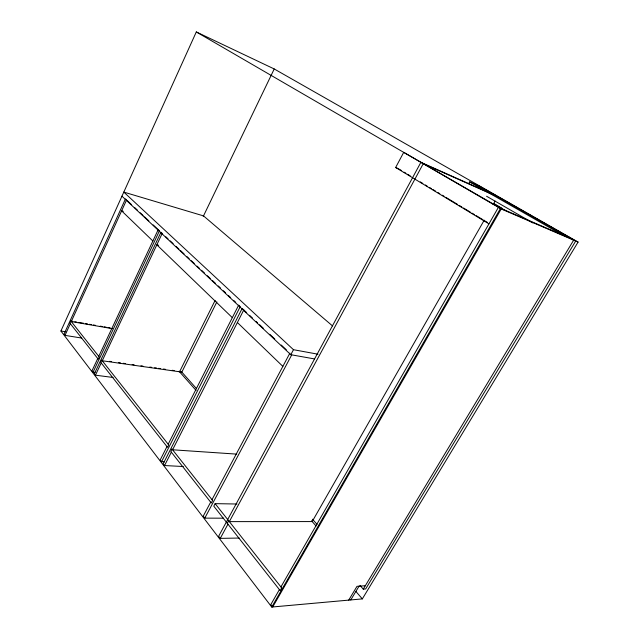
<?xml version="1.0" encoding="UTF-8"?>
<svg xmlns="http://www.w3.org/2000/svg" width="639" height="639" viewBox="0 0 639 639"><rect width="100%" height="100%" fill="white"/><g stroke="black" fill="none" stroke-linecap="round" stroke-linejoin="round"><path stroke-width="0.96" d="M60.913 331.01L196.301 31.95L274.227 68.964L578.087 242.069L362.329 598.895L271.743 607.05L60.913 331.01L65.785 331.801M70.897 321.074L69.939 323.174L98.174 359.086L99.205 356.897L70.897 321.074L72.854 321.409M81.696 338.055L65.002 335.379L70.33 323.661M97.743 358.543L92.032 370.724L93.094 372.114L95.051 372.369M98.773 356.354L158.2 229.641M93.094 372.114L159.446 230.807L153.168 224.92M113.095 377.465L95.451 375.189L101.21 362.952M203.234 216.477L274.227 68.964M179.567 371.786L215.143 300.378M216.885 301.888L181.835 372.106L102.248 360.755L162.21 233.403L160.948 232.221L94.372 373.783L95.451 375.189M166.971 446.597L160.237 459.896L161.579 461.654L164.535 461.813M168.185 444.217L238.666 305.107L239.729 306.105M161.579 461.654L240.256 306.6M183.289 466.526L164.558 465.543L171.356 452.18M243.794 309.915L172.578 449.784L236.702 454.121M210.662 502.174L203.242 516.128L204.784 518.133L223.626 518.189M211.996 499.666L289.89 353.151M121.953 196.181L290.809 354.709L293.477 349.701L317.998 354.206M204.784 518.133L291.727 354.877M215.135 503.644L213.793 506.16L280.154 590.572L281.695 587.896L215.135 503.644L236.981 504.019M488.947 223.866L395.645 167.498L403.728 152.346L500.944 208.434M227.3 523.341L228.682 520.785M495.249 195.446L420.893 162.314L218.65 536.265L220.263 538.373L227.955 524.172M468.683 183.633L469.649 181.899L480.448 186.748L575.707 241.039L365.676 588.95L363.264 589.142L359.981 585.396M484.226 220.159L312.183 521.576L229.337 521.624L423.266 163.688L497.573 196.772M493.124 204.568L495.105 201.101M279.395 589.605L270.856 604.518L272.725 606.962L501.216 208.969L196.301 31.95M280.928 586.929L498.412 207.34L570.939 238.611M271.743 607.05L500.369 208.602L578.087 242.069M348.718 600.117L356.985 586.346L365.324 585.715M350.779 599.933L359.038 586.195M363.264 589.142L573.654 240.16L478.315 185.789M220.263 538.373L239.226 538.046M109.636 361.323L111.593 361.602M118.439 362.577L120.396 362.856M123.335 363.279L125.292 363.559M132.137 364.542L134.094 364.821M140.947 365.804L142.904 366.083M149.75 367.058L151.707 367.337M154.646 367.76L156.603 368.04M158.56 368.32L160.517 368.599M163.448 369.022L165.405 369.302M172.258 370.285L174.207 370.564M74.811 321.744L76.76 322.088M78.717 322.423L83.613 323.27M85.57 323.614L87.527 323.949M89.476 324.285L91.433 324.628M93.39 324.963L95.347 325.307M100.243 326.154L102.192 326.489M104.149 326.825L106.106 327.168M108.063 327.503L110.02 327.847M112.384 328.662L71.28 321.561L126.57 199.975L125.452 198.929L64.044 334.133L65.002 335.379M290.809 354.709L314.38 358.902M158.56 245.264L156.835 244.817L232.316 317.631M123.303 211.325L121.626 210.854L152.873 240.999M395.645 167.498L398.233 168.6M567.168 236.454L569.221 237.349M469.649 181.899L562.584 235.008M486.583 196.245L532.894 222.939M493.739 203.49L502.302 208.45M493.324 203.561L505.321 210.519M399.087 169.111L401.627 170.653M404.167 172.187L405.869 173.209M407.562 174.231L410.102 175.765M420.278 181.907L422.826 183.441M425.366 184.975L427.06 186.005M429.608 187.539L431.301 188.561M432.994 189.583L435.542 191.117M438.082 192.651L439.784 193.681M442.324 195.214L444.017 196.237M445.718 197.259L457.588 204.424M459.281 205.446L461.821 206.98M463.523 208.002L470.304 212.1M471.997 213.122L474.545 214.656M476.239 215.678L483.02 219.776M484.713 220.798L487.261 222.332M332.512 325.906L203.514 215.894L123.798 192.099L293.477 349.701M127.289 200.646L131.602 204.696M134.478 207.395L137.353 210.087M140.229 212.787L143.104 215.479M144.542 216.829L148.855 220.878M165.852 236.813L168.033 238.866M170.222 240.911L173.129 243.643M176.044 246.374L178.96 249.106M180.414 250.472L184.056 253.891M186.963 256.622L189.152 258.667M191.333 260.72L194.248 263.452M197.163 266.183L199.344 268.228M201.533 270.281L204.44 273.013M207.356 275.744L210.271 278.476M212.452 280.521L215.367 283.253M218.274 285.984L220.463 288.037M223.378 290.769L225.559 292.814M228.474 295.545L230.655 297.598M233.57 300.33L235.751 302.375M246.67 312.615L242.181 308.405L163.201 463.77L164.558 465.543M249.553 315.323L252.437 318.022M256.039 321.401L257.477 322.751M259.642 324.78L263.244 328.158M269.722 334.237L274.762 338.966M281.248 345.044L286.288 349.773M237.381 322.511L282.853 366.387M181.196 371.387L196.373 388.48M312.479 519.211L317.096 524.411M179.104 371.259L196.085 390.437M311.449 520.745L316.073 525.969M355.803 591.355L362.329 598.895M101.809 360.196L100.778 362.393L167.514 447.292L168.728 444.904L101.809 360.196M172.027 449.081L170.805 451.477L211.285 502.965L212.619 500.457L172.027 449.081"/></g></svg>
